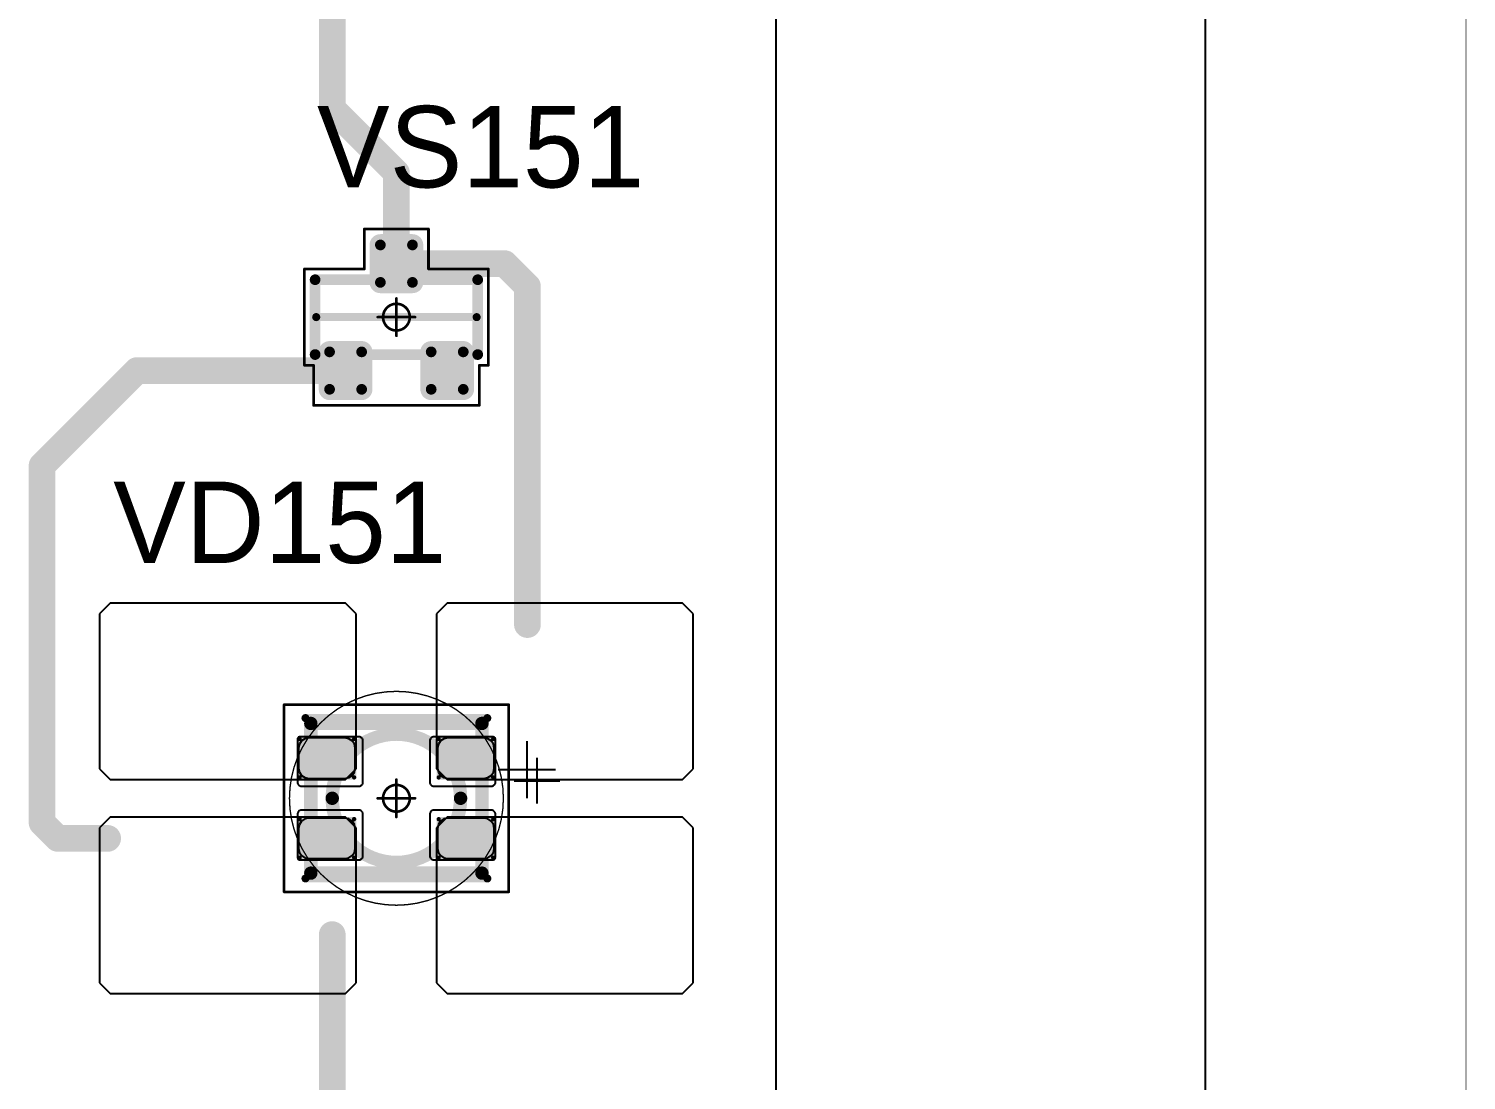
# Model space of a CAD drawing. Header units: millimetres. Extents: x 0 to 400, y 0 to 511.
# Drawn here: x 373.13 to 400.01, y 136.23 to 155.89 of the extents above; entities that cross this region are included whole.
import ezdxf

# ---------------------------------------------------------------- set-up
doc = ezdxf.new("R2010")
doc.units = ezdxf.units.MM
for name, color, linetype in [('Mechanical10', 56, 'Continuous'), ('Mechanical13', 56, 'Continuous'), ('Mechanical15', 56, 'Continuous'), ('Mechanical2', 216, 'Continuous'), ('TopLayer', 1, 'Continuous'), ('TopOverlay', 2, 'Continuous'), ('TopPaste', 8, 'Continuous'), ('TopSolder', 216, 'Continuous')]:
    doc.layers.add(name, color=color, linetype=linetype)

# ---------------------------------------------------------------- blocks, each defined once
blk = doc.blocks.new('SOT23_446')
at = {"layer": 'Mechanical13', "const_width": 0.2}
for points in [[(-0.7, 1.52), (0.7, 1.52)], [(-0.7, 1.52), (-0.7, -1.52)], [(0.7, 1.52), (0.7, -1.52)], [(-0.7, -1.52), (0.7, -1.52)]]:
    blk.add_lwpolyline(points, dxfattribs=at)
at = {"layer": 'Mechanical13', "const_width": 0.1}
for points in [[(-0.75, 1.52, 1), (-0.65, 1.52, 1)], [(-0.75, 1.52, 1), (-0.65, 1.52, 1)], [(0.65, 1.52, 1), (0.75, 1.52, 1)], [(0.65, 1.52, 1), (0.75, 1.52, 1)], [(-0.75, -1.52, 1), (-0.65, -1.52, 1)], [(-0.75, -1.52, 1), (-0.65, -1.52, 1)], [(0.65, -1.52, 1), (0.75, -1.52, 1)], [(0.65, -1.52, 1), (0.75, -1.52, 1)]]:
    blk.add_lwpolyline(points, format="xyb", close=True, dxfattribs=at)
at = {"layer": 'Mechanical15', "const_width": 0.05}
for points in [[(-0.9, 1.72), (-0.9, 1.55)], [(-0.9, 1.72), (0.9, 1.72)], [(0.9, 1.72), (0.9, 0.6)], [(-1.65, 1.55), (-1.65, -1.55)], [(-1.65, 1.55), (-0.9, 1.55)], [(0.9, 0.6), (1.65, 0.6)], [(1.65, 0.6), (1.65, -0.6)], [(0, 0.35), (0, -0.35)], [(-0.35, 0), (0.35, 0)], [(0.9, -0.6), (1.65, -0.6)], [(0.9, -0.6), (0.9, -1.72)], [(-1.65, -1.55), (-0.9, -1.55)], [(-0.9, -1.55), (-0.9, -1.72)], [(-0.9, -1.72), (0.9, -1.72)]]:
    blk.add_lwpolyline(points, dxfattribs=at)
at = {"layer": 'Mechanical15'}
for points, const_width in [([(-0.913, 1.72, 1), (-0.888, 1.72, 1)], 0.025), ([(-0.913, 1.72, 1), (-0.888, 1.72, 1)], 0.025), ([(0.888, 1.72, 1), (0.913, 1.72, 1)], 0.025), ([(0.888, 1.72, 1), (0.913, 1.72, 1)], 0.025), ([(-1.662, 1.55, 1), (-1.637, 1.55, 1)], 0.025), ([(-1.662, 1.55, 1), (-1.637, 1.55, 1)], 0.025), ([(-0.913, 1.55, 1), (-0.888, 1.55, 1)], 0.025), ([(-0.913, 1.55, 1), (-0.888, 1.55, 1)], 0.025), ([(0.888, 0.6, 1), (0.913, 0.6, 1)], 0.025), ([(0.888, 0.6, 1), (0.913, 0.6, 1)], 0.025), ([(1.637, 0.6, 1), (1.662, 0.6, 1)], 0.025), ([(1.637, 0.6, 1), (1.662, 0.6, 1)], 0.025), ([(0.25, 0, 1), (-0.25, 0, 1)], 0.05), ([(-0.012, 0.35, 1), (0.012, 0.35, 1)], 0.025), ([(-0.362, 0, 1), (-0.337, 0, 1)], 0.025), ([(-0.262, 0, 1), (-0.238, 0, 1)], 0.025), ([(0.238, 0, 1), (0.262, 0, 1)], 0.025), ([(0.337, 0, 1), (0.362, 0, 1)], 0.025), ([(-0.012, -0.35, 1), (0.012, -0.35, 1)], 0.025), ([(0.888, -0.6, 1), (0.913, -0.6, 1)], 0.025), ([(0.888, -0.6, 1), (0.913, -0.6, 1)], 0.025), ([(1.637, -0.6, 1), (1.662, -0.6, 1)], 0.025), ([(1.637, -0.6, 1), (1.662, -0.6, 1)], 0.025), ([(-1.662, -1.55, 1), (-1.637, -1.55, 1)], 0.025), ([(-1.662, -1.55, 1), (-1.637, -1.55, 1)], 0.025), ([(-0.913, -1.55, 1), (-0.888, -1.55, 1)], 0.025), ([(-0.913, -1.55, 1), (-0.888, -1.55, 1)], 0.025), ([(-0.913, -1.72, 1), (-0.888, -1.72, 1)], 0.025), ([(-0.913, -1.72, 1), (-0.888, -1.72, 1)], 0.025), ([(0.888, -1.72, 1), (0.913, -1.72, 1)], 0.025), ([(0.888, -1.72, 1), (0.913, -1.72, 1)], 0.025)]:
    blk.add_lwpolyline(points, format="xyb", close=True, dxfattribs=dict(at, const_width=const_width))
at = {"layer": 'TopLayer', "const_width": 0.1}
for points in [[(-1.4, 1.25, 1), (-1.3, 1.25, 1)], [(-0.7, 1.25, 1), (-0.6, 1.25, 1)], [(-1.4, 0.65, 1), (-1.3, 0.65, 1)], [(-0.7, 0.65, 1), (-0.6, 0.65, 1)], [(0.6, 0.3, 1), (0.7, 0.3, 1)], [(1.3, 0.3, 1), (1.4, 0.3, 1)], [(0.6, -0.3, 1), (0.7, -0.3, 1)], [(1.3, -0.3, 1), (1.4, -0.3, 1)], [(-1.4, -0.65, 1), (-1.3, -0.65, 1)], [(-0.7, -0.65, 1), (-0.6, -0.65, 1)], [(-1.4, -1.25, 1), (-1.3, -1.25, 1)], [(-0.7, -1.25, 1), (-0.6, -1.25, 1)]]:
    blk.add_lwpolyline(points, format="xyb", close=True, dxfattribs=at)
at = {"layer": 'TopLayer'}
for points in [[(-1.35, 1.35), (-1.35, 0.55), (-0.65, 1.35), (-0.65, 0.55)], [(-1.45, 1.25), (-1.45, 0.65), (-0.55, 1.25), (-0.55, 0.65)], [(0.55, 0.3), (0.55, -0.3), (1.45, 0.3), (1.45, -0.3)], [(0.65, 0.4), (0.65, -0.4), (1.35, 0.4), (1.35, -0.4)], [(-1.45, -0.65), (-1.45, -1.25), (-0.55, -0.65), (-0.55, -1.25)], [(-1.35, -0.55), (-1.35, -1.35), (-0.65, -0.55), (-0.65, -1.35)]]:
    blk.add_solid(points, dxfattribs=at)
at = {"layer": 'TopOverlay', "const_width": 0.15}
blk.add_lwpolyline([(0, 1.5), (0, -1.5)], dxfattribs=at)
at = {"layer": 'TopOverlay', "const_width": 0.075}
for points in [[(-0.038, 1.5, 1), (0.038, 1.5, 1)], [(-0.038, -1.5, 1), (0.038, -1.5, 1)]]:
    blk.add_lwpolyline(points, format="xyb", close=True, dxfattribs=at)
at = {"layer": 'TopPaste', "const_width": 0.075}
for points in [[(-1.387, 1.25, 1), (-1.313, 1.25, 1)], [(-0.687, 1.25, 1), (-0.613, 1.25, 1)], [(-1.387, 0.65, 1), (-1.313, 0.65, 1)], [(-0.687, 0.65, 1), (-0.613, 0.65, 1)], [(0.613, 0.3, 1), (0.687, 0.3, 1)], [(1.313, 0.3, 1), (1.387, 0.3, 1)], [(0.613, -0.3, 1), (0.687, -0.3, 1)], [(1.313, -0.3, 1), (1.387, -0.3, 1)], [(-1.387, -0.65, 1), (-1.313, -0.65, 1)], [(-0.687, -0.65, 1), (-0.613, -0.65, 1)], [(-1.387, -1.25, 1), (-1.313, -1.25, 1)], [(-0.687, -1.25, 1), (-0.613, -1.25, 1)]]:
    blk.add_lwpolyline(points, format="xyb", close=True, dxfattribs=at)
at = {"layer": 'TopPaste'}
for points in [[(-1.425, 1.25), (-1.425, 0.65), (-0.575, 1.25), (-0.575, 0.65)], [(-1.35, 1.325), (-1.35, 0.575), (-0.65, 1.325), (-0.65, 0.575)], [(0.575, 0.3), (0.575, -0.3), (1.425, 0.3), (1.425, -0.3)], [(0.65, 0.375), (0.65, -0.375), (1.35, 0.375), (1.35, -0.375)], [(-1.425, -0.65), (-1.425, -1.25), (-0.575, -0.65), (-0.575, -1.25)], [(-1.35, -0.575), (-1.35, -1.325), (-0.65, -0.575), (-0.65, -1.325)]]:
    blk.add_solid(points, dxfattribs=at)
at = {"layer": 'TopSolder', "const_width": 0.202}
for points in [[(-1.451, 1.25, 1), (-1.249, 1.25, 1)], [(-0.751, 1.25, 1), (-0.549, 1.25, 1)], [(-1.451, 0.65, 1), (-1.249, 0.65, 1)], [(-0.751, 0.65, 1), (-0.549, 0.65, 1)], [(0.549, 0.3, 1), (0.751, 0.3, 1)], [(1.249, 0.3, 1), (1.451, 0.3, 1)], [(0.549, -0.3, 1), (0.751, -0.3, 1)], [(1.249, -0.3, 1), (1.451, -0.3, 1)], [(-1.451, -0.65, 1), (-1.249, -0.65, 1)], [(-0.751, -0.65, 1), (-0.549, -0.65, 1)], [(-1.451, -1.25, 1), (-1.249, -1.25, 1)], [(-0.751, -1.25, 1), (-0.549, -1.25, 1)]]:
    blk.add_lwpolyline(points, format="xyb", close=True, dxfattribs=at)
at = {"layer": 'TopSolder'}
for points in [[(-1.35, 1.452), (-1.35, 0.448), (-0.65, 1.452), (-0.65, 0.448)], [(-1.552, 1.25), (-1.552, 0.65), (-0.448, 1.25), (-0.448, 0.65)], [(0.448, 0.3), (0.448, -0.3), (1.552, 0.3), (1.552, -0.3)], [(0.65, 0.502), (0.65, -0.502), (1.35, 0.502), (1.35, -0.502)], [(-1.35, -0.448), (-1.35, -1.452), (-0.65, -0.448), (-0.65, -1.452)], [(-1.552, -0.65), (-1.552, -1.25), (-0.448, -0.65), (-0.448, -1.25)]]:
    blk.add_solid(points, dxfattribs=at)
blk = doc.blocks.new('E65F_650')
at = {"layer": 'Mechanical13'}
for p, q in [((2.441, 1.071), (2.441, 0)), ((1.905, 0.536), (2.976, 0.536))]:
    blk.add_line(p, q, dxfattribs=at)
at = {"layer": 'Mechanical13', "const_width": 0.25}
for points in [[(-1.6, -1.4), (-1.6, 1.4)], [(-1.6, 1.4), (1.6, 1.4)], [(1.6, -1.4), (1.6, 1.4)], [(-1.6, -1.4), (1.6, -1.4)]]:
    blk.add_lwpolyline(points, dxfattribs=at)
at = {"layer": 'Mechanical13'}
for points, const_width in [([(-1.663, 1.4, 1), (-1.538, 1.4, 1)], 0.125), ([(-1.663, 1.4, 1), (-1.538, 1.4, 1)], 0.125), ([(1.537, 1.4, 1), (1.662, 1.4, 1)], 0.125), ([(1.537, 1.4, 1), (1.662, 1.4, 1)], 0.125), ([(1.2, 0, 1), (-1.2, 0, 1)], 0.25), ([(-1.263, 0, 1), (-1.138, 0, 1)], 0.125), ([(1.137, 0, 1), (1.262, 0, 1)], 0.125), ([(-1.663, -1.4, 1), (-1.538, -1.4, 1)], 0.125), ([(-1.663, -1.4, 1), (-1.538, -1.4, 1)], 0.125), ([(1.537, -1.4, 1), (1.662, -1.4, 1)], 0.125), ([(1.537, -1.4, 1), (1.662, -1.4, 1)], 0.125)]:
    blk.add_lwpolyline(points, format="xyb", close=True, dxfattribs=dict(at, const_width=const_width))
at = {"layer": 'Mechanical15', "const_width": 0.05}
for points in [[(-2.1, 1.75), (2.1, 1.75)], [(-2.1, -1.75), (-2.1, 1.75)], [(2.1, -1.75), (2.1, 1.75)], [(0, -0.35), (0, 0.35)], [(0, -0.35), (0, 0.35)], [(-0.35, 0), (0.35, 0)], [(-0.35, 0), (0.35, 0)], [(-2.1, -1.75), (2.1, -1.75)]]:
    blk.add_lwpolyline(points, dxfattribs=at)
at = {"layer": 'Mechanical15'}
for points, const_width in [([(-2.113, 1.75, 1), (-2.088, 1.75, 1)], 0.025), ([(-2.113, 1.75, 1), (-2.088, 1.75, 1)], 0.025), ([(2.087, 1.75, 1), (2.112, 1.75, 1)], 0.025), ([(2.087, 1.75, 1), (2.112, 1.75, 1)], 0.025), ([(0.25, 0, 1), (-0.25, 0, 1)], 0.05), ([(0.25, 0, 1), (-0.25, 0, 1)], 0.05), ([(-0.013, 0.35, 1), (0.012, 0.35, 1)], 0.025), ([(-0.013, 0.35, 1), (0.012, 0.35, 1)], 0.025), ([(-0.363, 0, 1), (-0.338, 0, 1)], 0.025), ([(-0.363, 0, 1), (-0.338, 0, 1)], 0.025), ([(-0.263, 0, 1), (-0.238, 0, 1)], 0.025), ([(-0.263, 0, 1), (-0.238, 0, 1)], 0.025), ([(0.237, 0, 1), (0.262, 0, 1)], 0.025), ([(0.237, 0, 1), (0.262, 0, 1)], 0.025), ([(0.337, 0, 1), (0.362, 0, 1)], 0.025), ([(0.337, 0, 1), (0.362, 0, 1)], 0.025), ([(-0.013, -0.35, 1), (0.012, -0.35, 1)], 0.025), ([(-0.013, -0.35, 1), (0.012, -0.35, 1)], 0.025), ([(-2.113, -1.75, 1), (-2.088, -1.75, 1)], 0.025), ([(-2.113, -1.75, 1), (-2.088, -1.75, 1)], 0.025), ([(2.087, -1.75, 1), (2.112, -1.75, 1)], 0.025), ([(2.087, -1.75, 1), (2.112, -1.75, 1)], 0.025)]:
    blk.add_lwpolyline(points, format="xyb", close=True, dxfattribs=dict(at, const_width=const_width))
at = {"layer": 'TopLayer'}
for p, q in [((-5.35, 3.65), (-5.55, 3.45)), ((-0.95, 3.65), (-5.35, 3.65)), ((-5.35, 3.65), (-5.35, 3.65)), ((-0.75, 3.45), (-0.95, 3.65)), ((0.95, 3.65), (0.75, 3.45)), ((5.35, 3.65), (0.95, 3.65)), ((0.95, 3.65), (0.95, 3.65)), ((5.55, 3.45), (5.35, 3.65)), ((-5.55, 3.45), (-5.55, 3.45)), ((-5.55, 3.45), (-5.55, 0.55)), ((-0.75, 0.55), (-0.75, 3.45)), ((0.75, 3.45), (0.75, 3.45)), ((0.75, 3.45), (0.75, 0.55)), ((5.55, 0.55), (5.55, 3.45)), ((-5.55, 0.55), (-5.35, 0.35)), ((-0.95, 0.35), (-0.75, 0.55)), ((0.75, 0.55), (0.95, 0.35)), ((5.35, 0.35), (5.55, 0.55)), ((-5.35, 0.35), (-0.95, 0.35)), ((0.95, 0.35), (5.35, 0.35)), ((-5.35, -0.35), (-5.55, -0.55)), ((-0.95, -0.35), (-5.35, -0.35)), ((-5.35, -0.35), (-5.35, -0.35)), ((-0.75, -0.55), (-0.95, -0.35)), ((0.95, -0.35), (0.75, -0.55)), ((5.35, -0.35), (0.95, -0.35)), ((0.95, -0.35), (0.95, -0.35)), ((5.55, -0.55), (5.35, -0.35)), ((-5.55, -0.55), (-5.55, -0.55)), ((-5.55, -0.55), (-5.55, -3.45)), ((-0.75, -3.45), (-0.75, -0.55)), ((0.75, -0.55), (0.75, -0.55)), ((0.75, -0.55), (0.75, -3.45)), ((5.55, -3.45), (5.55, -0.55)), ((-5.55, -3.45), (-5.35, -3.65)), ((-0.95, -3.65), (-0.75, -3.45)), ((0.75, -3.45), (0.95, -3.65)), ((5.35, -3.65), (5.55, -3.45)), ((-5.35, -3.65), (-0.95, -3.65)), ((0.95, -3.65), (5.35, -3.65))]:
    blk.add_line(p, q, dxfattribs=at)
at = {"layer": 'TopLayer', "const_width": 0.04}
for points in [[(-1.83, 1.11, 1), (-1.79, 1.11, 1)], [(-0.81, 1.11, 1), (-0.77, 1.11, 1)], [(0.77, 1.11, 1), (0.81, 1.11, 1)], [(1.79, 1.11, 1), (1.83, 1.11, 1)], [(-1.83, 0.39, 1), (-1.79, 0.39, 1)], [(-0.81, 0.39, 1), (-0.77, 0.39, 1)], [(0.77, 0.39, 1), (0.81, 0.39, 1)], [(1.79, 0.39, 1), (1.83, 0.39, 1)], [(-1.83, -0.39, 1), (-1.79, -0.39, 1)], [(-0.81, -0.39, 1), (-0.77, -0.39, 1)], [(0.77, -0.39, 1), (0.81, -0.39, 1)], [(1.79, -0.39, 1), (1.83, -0.39, 1)], [(-1.83, -1.11, 1), (-1.79, -1.11, 1)], [(-0.81, -1.11, 1), (-0.77, -1.11, 1)], [(0.77, -1.11, 1), (0.81, -1.11, 1)], [(1.79, -1.11, 1), (1.83, -1.11, 1)]]:
    blk.add_lwpolyline(points, format="xyb", close=True, dxfattribs=at)
at = {"layer": 'TopLayer'}
for points in [[(-1.85, 1.11), (-1.85, 0.39), (-0.75, 1.11), (-0.75, 0.39)], [(-1.81, 1.15), (-1.81, 0.35), (-0.79, 1.15), (-0.79, 0.35)], [(0.75, 1.11), (0.75, 0.39), (1.85, 1.11), (1.85, 0.39)], [(0.79, 1.15), (0.79, 0.35), (1.81, 1.15), (1.81, 0.35)], [(-1.85, -0.39), (-1.85, -1.11), (-0.75, -0.39), (-0.75, -1.11)], [(-1.81, -0.35), (-1.81, -1.15), (-0.79, -0.35), (-0.79, -1.15)], [(0.75, -0.39), (0.75, -1.11), (1.85, -0.39), (1.85, -1.11)], [(0.79, -0.35), (0.79, -1.15), (1.81, -0.35), (1.81, -1.15)]]:
    blk.add_solid(points, dxfattribs=at)
at = {"layer": 'TopOverlay'}
for p, q in [((2.628, 0.757), (2.628, -0.1)), ((2.2, 0.328), (3.057, 0.328))]:
    blk.add_line(p, q, dxfattribs=at)
at = {"layer": 'TopOverlay', "const_width": 0.15}
for points in [[(-1.7, 1.5), (1.7, 1.5)], [(-1.7, -1.5), (1.7, -1.5)]]:
    blk.add_lwpolyline(points, dxfattribs=at)
at = {"layer": 'TopOverlay', "const_width": 0.075}
for points in [[(-1.738, 1.5, 1), (-1.663, 1.5, 1)], [(1.662, 1.5, 1), (1.737, 1.5, 1)], [(-1.738, -1.5, 1), (-1.663, -1.5, 1)], [(1.662, -1.5, 1), (1.737, -1.5, 1)]]:
    blk.add_lwpolyline(points, format="xyb", close=True, dxfattribs=at)
at = {"layer": 'TopPaste'}
for p, q in [((-1.711, 1.114), (-1.773, 1.073)), ((-1.638, 1.129), (-1.711, 1.114)), ((-0.963, 1.129), (-1.638, 1.129)), ((-0.889, 1.114), (-0.963, 1.129)), ((-0.827, 1.073), (-0.889, 1.114)), ((0.889, 1.114), (0.827, 1.073)), ((0.962, 1.129), (0.889, 1.114)), ((1.637, 1.129), (0.962, 1.129)), ((1.711, 1.114), (1.637, 1.129)), ((1.773, 1.073), (1.711, 1.114)), ((-1.814, 1.011), (-1.829, 0.938)), ((-1.829, 0.938), (-1.829, 0.563)), ((-1.773, 1.073), (-1.814, 1.011)), ((-0.786, 1.011), (-0.827, 1.073)), ((-0.771, 0.938), (-0.786, 1.011)), ((-0.771, 0.563), (-0.771, 0.938)), ((0.786, 1.011), (0.771, 0.938)), ((0.771, 0.938), (0.771, 0.563)), ((0.827, 1.073), (0.786, 1.011)), ((1.814, 1.011), (1.773, 1.073)), ((1.829, 0.938), (1.814, 1.011)), ((1.829, 0.563), (1.829, 0.938)), ((-1.829, 0.563), (-1.814, 0.489)), ((-0.786, 0.489), (-0.771, 0.563)), ((0.771, 0.563), (0.786, 0.489)), ((1.814, 0.489), (1.829, 0.563)), ((-1.814, 0.489), (-1.773, 0.427)), ((-1.773, 0.427), (-1.711, 0.386)), ((-1.711, 0.386), (-1.638, 0.371)), ((-1.638, 0.371), (-0.963, 0.371)), ((-0.963, 0.371), (-0.889, 0.386)), ((-0.889, 0.386), (-0.827, 0.427)), ((-0.827, 0.427), (-0.786, 0.489)), ((0.786, 0.489), (0.827, 0.427)), ((0.827, 0.427), (0.889, 0.386)), ((0.889, 0.386), (0.962, 0.371)), ((0.962, 0.371), (1.637, 0.371)), ((1.637, 0.371), (1.711, 0.386)), ((1.711, 0.386), (1.773, 0.427)), ((1.773, 0.427), (1.814, 0.489)), ((-1.814, -0.489), (-1.829, -0.563)), ((-1.773, -0.427), (-1.814, -0.489)), ((-1.711, -0.386), (-1.773, -0.427)), ((-1.638, -0.371), (-1.711, -0.386)), ((-0.963, -0.371), (-1.638, -0.371)), ((-0.889, -0.386), (-0.963, -0.371)), ((-0.827, -0.427), (-0.889, -0.386)), ((-0.786, -0.489), (-0.827, -0.427)), ((-0.771, -0.563), (-0.786, -0.489)), ((0.786, -0.489), (0.771, -0.563)), ((0.827, -0.427), (0.786, -0.489)), ((0.889, -0.386), (0.827, -0.427)), ((0.962, -0.371), (0.889, -0.386)), ((1.637, -0.371), (0.962, -0.371)), ((1.711, -0.386), (1.637, -0.371)), ((1.773, -0.427), (1.711, -0.386)), ((1.814, -0.489), (1.773, -0.427)), ((1.829, -0.563), (1.814, -0.489)), ((-1.829, -0.563), (-1.829, -0.938)), ((-0.771, -0.938), (-0.771, -0.563)), ((0.771, -0.563), (0.771, -0.938)), ((1.829, -0.938), (1.829, -0.563)), ((-1.829, -0.938), (-1.814, -1.011)), ((-1.814, -1.011), (-1.773, -1.073)), ((-1.773, -1.073), (-1.711, -1.114)), ((-0.889, -1.114), (-0.827, -1.073)), ((-0.827, -1.073), (-0.786, -1.011)), ((-0.786, -1.011), (-0.771, -0.938)), ((0.771, -0.938), (0.786, -1.011)), ((0.786, -1.011), (0.827, -1.073)), ((0.827, -1.073), (0.889, -1.114)), ((1.711, -1.114), (1.773, -1.073)), ((1.773, -1.073), (1.814, -1.011)), ((1.814, -1.011), (1.829, -0.938)), ((-1.711, -1.114), (-1.638, -1.129)), ((-1.638, -1.129), (-0.963, -1.129)), ((-0.963, -1.129), (-0.889, -1.114)), ((0.889, -1.114), (0.962, -1.129)), ((0.962, -1.129), (1.637, -1.129)), ((1.637, -1.129), (1.711, -1.114))]:
    blk.add_line(p, q, dxfattribs=at)
at = {"layer": 'TopSolder'}
for p, q in [((-1.842, 1.129), (-1.85, 1.111)), ((-1.85, 1.111), (-1.85, 1.101)), ((-1.85, 1.101), (-1.85, 1.101)), ((-1.85, 1.101), (-1.85, 0.301)), ((-1.828, 1.143), (-1.842, 1.129)), ((-1.81, 1.151), (-1.828, 1.143)), ((-1.8, 1.151), (-1.81, 1.151)), ((-0.7, 1.151), (-1.8, 1.151)), ((-0.685, 1.151), (-0.7, 1.151)), ((-0.7, 1.151), (-0.7, 1.151)), ((-0.658, 1.139), (-0.685, 1.151)), ((-0.636, 1.118), (-0.658, 1.139)), ((-0.625, 1.09), (-0.636, 1.118)), ((-0.625, 1.076), (-0.625, 1.09)), ((-0.625, 0.301), (-0.625, 1.076)), ((0.636, 1.118), (0.625, 1.09)), ((0.625, 1.09), (0.625, 1.076)), ((0.625, 1.076), (0.625, 1.076)), ((0.625, 1.076), (0.625, 0.301)), ((0.657, 1.139), (0.636, 1.118)), ((0.685, 1.151), (0.657, 1.139)), ((0.7, 1.151), (0.685, 1.151)), ((1.8, 1.151), (0.7, 1.151)), ((1.81, 1.151), (1.8, 1.151)), ((1.8, 1.151), (1.8, 1.151)), ((1.828, 1.143), (1.81, 1.151)), ((1.842, 1.129), (1.828, 1.143)), ((1.85, 1.111), (1.842, 1.129)), ((1.85, 1.101), (1.85, 1.111)), ((1.85, 0.301), (1.85, 1.101)), ((-1.85, 0.301), (-1.85, 0.286)), ((-1.85, 0.286), (-1.839, 0.258)), ((-0.636, 0.258), (-0.625, 0.286)), ((-0.625, 0.286), (-0.625, 0.301)), ((-0.625, 0.301), (-0.625, 0.301)), ((0.625, 0.301), (0.625, 0.286)), ((0.625, 0.286), (0.636, 0.258)), ((1.839, 0.258), (1.85, 0.286)), ((1.85, 0.286), (1.85, 0.301)), ((1.85, 0.301), (1.85, 0.301)), ((-1.839, 0.258), (-1.818, 0.237)), ((-1.818, 0.237), (-1.79, 0.226)), ((-1.79, 0.226), (-1.775, 0.226)), ((-1.775, 0.226), (-1.775, 0.226)), ((-1.775, 0.226), (-0.7, 0.226)), ((-0.7, 0.226), (-0.685, 0.226)), ((-0.685, 0.226), (-0.658, 0.237)), ((-0.658, 0.237), (-0.636, 0.258)), ((0.636, 0.258), (0.657, 0.237)), ((0.657, 0.237), (0.685, 0.226)), ((0.685, 0.226), (0.7, 0.226)), ((0.7, 0.226), (0.7, 0.226)), ((0.7, 0.226), (1.775, 0.226)), ((1.775, 0.226), (1.79, 0.226)), ((1.79, 0.226), (1.817, 0.237)), ((1.817, 0.237), (1.839, 0.258)), ((-1.839, -0.257), (-1.85, -0.285)), ((-1.818, -0.236), (-1.839, -0.257)), ((-1.79, -0.224), (-1.818, -0.236)), ((-1.775, -0.224), (-1.79, -0.224)), ((-0.7, -0.224), (-1.775, -0.224)), ((-0.685, -0.224), (-0.7, -0.224)), ((-0.7, -0.224), (-0.7, -0.224)), ((-0.658, -0.236), (-0.685, -0.224)), ((-0.636, -0.257), (-0.658, -0.236)), ((-0.625, -0.285), (-0.636, -0.257)), ((0.636, -0.257), (0.625, -0.285)), ((0.657, -0.236), (0.636, -0.257)), ((0.685, -0.224), (0.657, -0.236)), ((0.7, -0.224), (0.685, -0.224)), ((1.775, -0.224), (0.7, -0.224)), ((1.79, -0.224), (1.775, -0.224)), ((1.775, -0.224), (1.775, -0.224)), ((1.817, -0.236), (1.79, -0.224)), ((1.839, -0.257), (1.817, -0.236)), ((1.85, -0.285), (1.839, -0.257)), ((-1.85, -0.285), (-1.85, -0.299)), ((-1.85, -0.299), (-1.85, -0.299)), ((-1.85, -0.299), (-1.85, -1.099)), ((-0.625, -0.299), (-0.625, -0.285)), ((-0.625, -1.074), (-0.625, -0.299)), ((0.625, -0.285), (0.625, -0.299)), ((0.625, -0.299), (0.625, -0.299)), ((0.625, -0.299), (0.625, -1.074)), ((1.85, -0.299), (1.85, -0.285)), ((1.85, -1.099), (1.85, -0.299)), ((-0.625, -1.089), (-0.625, -1.074)), ((-0.625, -1.074), (-0.625, -1.074)), ((0.625, -1.074), (0.625, -1.089)), ((-1.85, -1.099), (-1.85, -1.109)), ((-1.85, -1.109), (-1.842, -1.128)), ((-1.842, -1.128), (-1.828, -1.142)), ((-1.828, -1.142), (-1.81, -1.149)), ((-1.81, -1.149), (-1.8, -1.149)), ((-1.8, -1.149), (-0.7, -1.149)), ((-1.8, -1.149), (-1.8, -1.149)), ((-0.7, -1.149), (-0.685, -1.149)), ((-0.685, -1.149), (-0.658, -1.138)), ((-0.658, -1.138), (-0.636, -1.117)), ((-0.636, -1.117), (-0.625, -1.089)), ((0.625, -1.089), (0.636, -1.117)), ((0.636, -1.117), (0.657, -1.138)), ((0.657, -1.138), (0.685, -1.149)), ((0.685, -1.149), (0.7, -1.149)), ((0.7, -1.149), (1.8, -1.149)), ((0.7, -1.149), (0.7, -1.149)), ((1.8, -1.149), (1.81, -1.149)), ((1.81, -1.149), (1.828, -1.142)), ((1.828, -1.142), (1.842, -1.128)), ((1.842, -1.128), (1.85, -1.109)), ((1.85, -1.109), (1.85, -1.099)), ((1.85, -1.099), (1.85, -1.099))]:
    blk.add_line(p, q, dxfattribs=at)

msp = doc.modelspace()

# ---------------------------------------------------------------- linework, layer by layer
at = {"layer": 'Mechanical10', "const_width": 0.01}
msp.add_lwpolyline([(400, 0), (400, 428)], dxfattribs=at)
at = {"layer": 'Mechanical2'}
for points, const_width in [([(382, 141.5, 1), (378, 141.5, 1)], 0.0254), ([(380, 143.5, 1), (380, 143.5, 1)], 0.0005), ([(377.994, 141.5, 1), (378.006, 141.5, 1)], 0.0127), ([(378, 141.5, 1), (378, 141.5, 1)], 0.0005), ([(381.994, 141.5, 1), (382.006, 141.5, 1)], 0.0127), ([(382, 141.5, 1), (382, 141.5, 1)], 0.0005), ([(380, 139.5, 1), (380, 139.5, 1)], 0.0005)]:
    msp.add_lwpolyline(points, format="xyb", close=True, dxfattribs=dict(at, const_width=const_width))
at = {"layer": 'Mechanical2', "const_width": 0.001}
for points in [[(380, 139.5), (380, 143.5)], [(378, 141.5), (382, 141.5)]]:
    msp.add_lwpolyline(points, dxfattribs=at)
at = {"layer": 'TopLayer'}
for p, q in [((387.1, 55.275), (387.1, 345.002)), ((395.126, 208.792), (395.126, 51.526))]:
    msp.add_line(p, q, dxfattribs=at)
at = {"layer": 'TopLayer', "const_width": 0.5}
for points in [[(378.8, 154.4), (378.8, 158.95)], [(378.8, 154.4), (380, 153.2)], [(380, 151.5), (380, 153.2)], [(380, 151.5), (382.025, 151.5)], [(382.025, 151.5), (382.45, 151.075)], [(382.45, 144.75), (382.45, 151.075)], [(373.375, 147.725), (375.15, 149.5)], [(375.15, 149.5), (379.05, 149.5)], [(373.375, 141.043), (373.375, 147.725)], [(373.375, 141.043), (373.668, 140.75)], [(373.668, 140.75), (374.6, 140.75)], [(378.8, 134.4), (378.8, 138.95)]]:
    msp.add_lwpolyline(points, dxfattribs=at)
at = {"layer": 'TopLayer', "const_width": 0.25}
for points in [[(378.675, 154.4, 1), (378.925, 154.4, 1)], [(378.675, 154.4, 1), (378.925, 154.4, 1)], [(379.875, 153.2, 1), (380.125, 153.2, 1)], [(379.875, 153.2, 1), (380.125, 153.2, 1)], [(379.875, 151.5, 1), (380.125, 151.5, 1)], [(379.875, 151.5, 1), (380.125, 151.5, 1)], [(381.9, 151.5, 1), (382.15, 151.5, 1)], [(381.9, 151.5, 1), (382.15, 151.5, 1)], [(382.325, 151.075, 1), (382.575, 151.075, 1)], [(382.325, 151.075, 1), (382.575, 151.075, 1)], [(375.025, 149.5, 1), (375.275, 149.5, 1)], [(375.025, 149.5, 1), (375.275, 149.5, 1)], [(378.925, 149.5, 1), (379.175, 149.5, 1)], [(373.25, 147.725, 1), (373.5, 147.725, 1)], [(373.25, 147.725, 1), (373.5, 147.725, 1)], [(382.325, 144.75, 1), (382.575, 144.75, 1)], [(373.25, 141.043, 1), (373.5, 141.043, 1)], [(373.25, 141.043, 1), (373.5, 141.043, 1)], [(373.543, 140.75, 1), (373.793, 140.75, 1)], [(373.543, 140.75, 1), (373.793, 140.75, 1)], [(374.475, 140.75, 1), (374.725, 140.75, 1)], [(378.675, 138.95, 1), (378.925, 138.95, 1)]]:
    msp.add_lwpolyline(points, format="xyb", close=True, dxfattribs=at)

# ---------------------------------------------------------------- block references
for name, p, rotation in [('SOT23_446', (380, 150.5), 90), ('E65F_650', (380, 141.5), 360)]:
    msp.add_blockref(name, p, dxfattribs=dict(rotation=rotation))

# ---------------------------------------------------------------- texts
at = {"layer": 'TopOverlay'}
for s, p in [('VS151', (378.514, 152.926)), ('VD151', (374.704, 145.901))]:
    msp.add_text(s, height=1.524, dxfattribs=at).set_placement(p)

doc.saveas('drawing.dxf')
